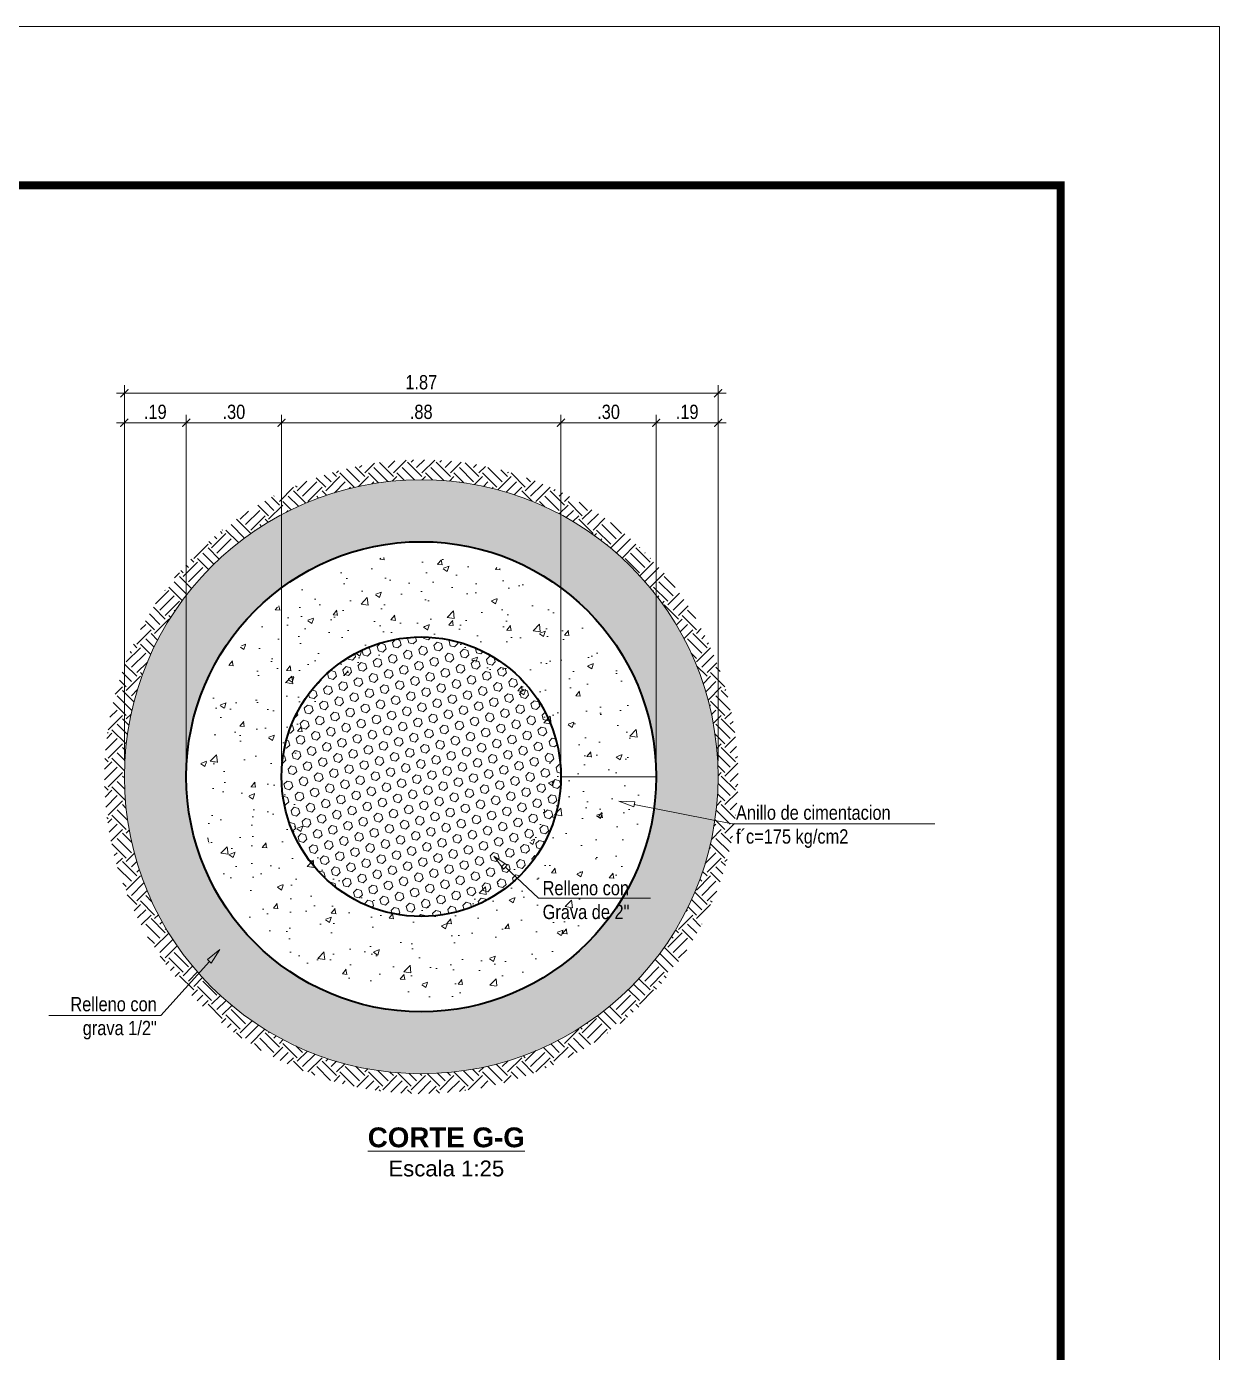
# Model space of a CAD drawing. Header units: metres. Extents: x 0 to 1935, y 0 to 1529.
# Drawn here: x 1924.866 to 1928.623, y 1469.409 to 1473.583 of the extents above; entities that cross this region are included whole.
import ezdxf
from ezdxf import colors
from ezdxf.entities.mleader import LeaderData, LeaderLine
from ezdxf.math import Vec2, Vec3

# ---------------------------------------------------------------- set-up
doc = ezdxf.new("R2010")
doc.units = ezdxf.units.M
doc.header["$LTSCALE"] = 0.005
for name, color, linetype, lineweight in [('-Achurado', 251, 'Continuous', 5), ('-Acotado', 251, 'Continuous', 5), ('-Corte', 7, 'Continuous', 35), ('-Cuadro', 7, 'Continuous', 20), ('-Terreno', 26, 'Continuous', 5), ('-Textos', 7, 'Continuous', 20), ('-Vista', 148, 'Continuous', 9)]:
    doc.layers.add(name, color=color, linetype=linetype, lineweight=lineweight)
doc.styles.add('-Arial Narrow', font='ARIALN.TTF')
doc.dimstyles.new('Esc 1_25', dxfattribs={"dimscale": 0.025, "dimtxt": 1.8, "dimasz": 1, "dimexe": 1, "dimexo": 2, "dimgap": 0.45, "dimtad": 2, "dimtih": 1, "dimtoh": 1, "dimzin": 4, "dimdsep": 46, "dimtxsty": '-Arial Narrow', "dimblk": 'ARCHTICK', "dimcen": 1, "dimdle": 1, "dimclrd": 256, "dimclre": 256, "dimclrt": 7, "dimadec": 0, "dimazin": 0, "dimtfac": 1, "dimtix": 1, "dimtmove": 1, "dimatfit": 2, "dimldrblk": 'ARCHTICK', "dimfxl": 1, "dimtolj": 2, "dimlwd": 5, "dimlwe": 0, "dimarcsym": 0})

# ---------------------------------------------------------------- blocks, each defined once
blk = doc.blocks.new('Hoja A2 1 en 1000')
at = {"layer": '-Cuadro', "color": 0}
blk.add_lwpolyline([(594, 0), (594, 420.04), (0, 420.04), (0, 0)], close=True, dxfattribs=at)
at = {"layer": '-Cuadro', "color": 0, "const_width": 1}
blk.add_lwpolyline([(20, 20), (574, 20), (574, 400.04), (20, 400.04)], close=True, dxfattribs=at)
blk = doc.blocks.new('_ClosedBlank')
at = {"color": 0, "linetype": 'ByBlock', "lineweight": -2}
for p, q in [((-1, 0.167), (0, 0)), ((-1, 0.167), (-1, -0.167)), ((0, 0), (-1, -0.167))]:
    blk.add_line(p, q, dxfattribs=at)
blk = doc.blocks.new('_ArchTick')
at = {"color": 0, "linetype": 'ByBlock', "const_width": 0.15}
blk.add_lwpolyline([(-0.5, -0.5), (0.5, 0.5)], dxfattribs=at)
blk = doc.blocks.new('*D563')
at = {"layer": '-Acotado', "lineweight": 0, "transparency": 16777216}
for p, q in [((1926.5494, 1471.2711), (1926.5494, 1472.3604)), ((1926.8494, 1471.2711), (1926.8494, 1472.3604))]:
    blk.add_line(p, q, dxfattribs=at)
at = {"layer": '-Acotado', "lineweight": 5, "transparency": 16777216}
blk.add_line((1926.5244, 1472.3354), (1926.8744, 1472.3354), dxfattribs=at)
at = {"layer": 'Defpoints', "color": 0, "transparency": 16777216}
for p in [(1926.8494, 1472.3354), (1926.5494, 1471.2211), (1926.8494, 1471.2211)]:
    blk.add_point(p, dxfattribs=at)
at = {"layer": '-Acotado', "lineweight": 5, "transparency": 16777216, "xscale": 0.025, "yscale": 0.025, "zscale": 0.025, "rotation": 180}
blk.add_blockref('_ArchTick', (1926.5494, 1472.3354), dxfattribs=at)
at = {"layer": '-Acotado', "lineweight": 5, "transparency": 16777216, "xscale": 0.025, "yscale": 0.025, "zscale": 0.025}
blk.add_blockref('_ArchTick', (1926.8494, 1472.3354), dxfattribs=at)
at = {"layer": '-Acotado', "color": 7, "transparency": 16777216, "insert": (1926.6994, 1472.3696), "char_height": 0.045, "attachment_point": 5, "style": '-Arial Narrow'}
blk.add_mtext('\\A2;.30', dxfattribs=at)
blk = doc.blocks.new('*D564')
at = {"layer": '-Acotado', "lineweight": 0, "transparency": 16777216}
for p, q in [((1925.3694, 1471.2711), (1925.3694, 1472.3604)), ((1925.6694, 1471.2711), (1925.6694, 1472.3604))]:
    blk.add_line(p, q, dxfattribs=at)
at = {"layer": '-Acotado', "lineweight": 5, "transparency": 16777216}
blk.add_line((1925.6944, 1472.3354), (1925.3444, 1472.3354), dxfattribs=at)
at = {"layer": 'Defpoints', "color": 0, "transparency": 16777216}
for p in [(1925.3694, 1472.3354), (1925.3694, 1471.2211), (1925.6694, 1471.2211)]:
    blk.add_point(p, dxfattribs=at)
at = {"layer": '-Acotado', "lineweight": 5, "transparency": 16777216, "xscale": 0.025, "yscale": 0.025, "zscale": 0.025, "rotation": 180}
blk.add_blockref('_ArchTick', (1925.3694, 1472.3354), dxfattribs=at)
at = {"layer": '-Acotado', "lineweight": 5, "transparency": 16777216, "xscale": 0.025, "yscale": 0.025, "zscale": 0.025}
blk.add_blockref('_ArchTick', (1925.6694, 1472.3354), dxfattribs=at)
at = {"layer": '-Acotado', "color": 7, "transparency": 16777216, "insert": (1925.5194, 1472.3696), "char_height": 0.045, "attachment_point": 5, "style": '-Arial Narrow'}
blk.add_mtext('\\A2;.30', dxfattribs=at)
blk = doc.blocks.new('*D568')
at = {"layer": '-Acotado', "lineweight": 0, "transparency": 16777216}
for p, q in [((1926.8494, 1471.2711), (1926.8494, 1472.3604)), ((1927.0443, 1471.2711), (1927.0443, 1472.3604))]:
    blk.add_line(p, q, dxfattribs=at)
at = {"layer": '-Acotado', "lineweight": 5, "transparency": 16777216}
blk.add_line((1926.8244, 1472.3354), (1927.0693, 1472.3354), dxfattribs=at)
at = {"layer": 'Defpoints', "color": 0, "transparency": 16777216}
for p in [(1927.0443, 1472.3354), (1926.8494, 1471.2211), (1927.0443, 1471.2211)]:
    blk.add_point(p, dxfattribs=at)
at = {"layer": '-Acotado', "lineweight": 5, "transparency": 16777216, "xscale": 0.025, "yscale": 0.025, "zscale": 0.025, "rotation": 180}
blk.add_blockref('_ArchTick', (1926.8494, 1472.3354), dxfattribs=at)
at = {"layer": '-Acotado', "lineweight": 5, "transparency": 16777216, "xscale": 0.025, "yscale": 0.025, "zscale": 0.025}
blk.add_blockref('_ArchTick', (1927.0443, 1472.3354), dxfattribs=at)
at = {"layer": '-Acotado', "color": 7, "transparency": 16777216, "insert": (1926.9469, 1472.3696), "char_height": 0.045, "attachment_point": 5, "style": '-Arial Narrow'}
blk.add_mtext('\\A2;.19', dxfattribs=at)
blk = doc.blocks.new('*D569')
at = {"layer": '-Acotado', "lineweight": 0, "transparency": 16777216}
for p, q in [((1925.1744, 1471.2711), (1925.1744, 1472.3604)), ((1925.3694, 1471.2711), (1925.3694, 1472.3604))]:
    blk.add_line(p, q, dxfattribs=at)
at = {"layer": '-Acotado', "lineweight": 5, "transparency": 16777216}
blk.add_line((1925.3944, 1472.3354), (1925.1494, 1472.3354), dxfattribs=at)
at = {"layer": 'Defpoints', "color": 0, "transparency": 16777216}
for p in [(1925.1744, 1472.3354), (1925.1744, 1471.2211), (1925.3694, 1471.2211)]:
    blk.add_point(p, dxfattribs=at)
at = {"layer": '-Acotado', "lineweight": 5, "transparency": 16777216, "xscale": 0.025, "yscale": 0.025, "zscale": 0.025, "rotation": 180}
blk.add_blockref('_ArchTick', (1925.1744, 1472.3354), dxfattribs=at)
at = {"layer": '-Acotado', "lineweight": 5, "transparency": 16777216, "xscale": 0.025, "yscale": 0.025, "zscale": 0.025}
blk.add_blockref('_ArchTick', (1925.3694, 1472.3354), dxfattribs=at)
at = {"layer": '-Acotado', "color": 7, "transparency": 16777216, "insert": (1925.2719, 1472.3696), "char_height": 0.045, "attachment_point": 5, "style": '-Arial Narrow'}
blk.add_mtext('\\A2;.19', dxfattribs=at)
blk = doc.blocks.new('*D550')
at = {"layer": '-Acotado', "lineweight": 0, "transparency": 16777216}
for p, q in [((1925.6694, 1471.2711), (1925.6694, 1472.3604)), ((1926.5494, 1471.2711), (1926.5494, 1472.3604))]:
    blk.add_line(p, q, dxfattribs=at)
at = {"layer": '-Acotado', "lineweight": 5, "transparency": 16777216}
blk.add_line((1925.6444, 1472.3354), (1926.5744, 1472.3354), dxfattribs=at)
at = {"layer": 'Defpoints', "color": 0, "transparency": 16777216}
for p in [(1926.5494, 1472.3354), (1925.6694, 1471.2211), (1926.5494, 1471.2211)]:
    blk.add_point(p, dxfattribs=at)
at = {"layer": '-Acotado', "lineweight": 5, "transparency": 16777216, "xscale": 0.025, "yscale": 0.025, "zscale": 0.025, "rotation": 180}
blk.add_blockref('_ArchTick', (1925.6694, 1472.3354), dxfattribs=at)
at = {"layer": '-Acotado', "lineweight": 5, "transparency": 16777216, "xscale": 0.025, "yscale": 0.025, "zscale": 0.025}
blk.add_blockref('_ArchTick', (1926.5494, 1472.3354), dxfattribs=at)
at = {"layer": '-Acotado', "color": 7, "transparency": 16777216, "insert": (1926.1094, 1472.3696), "char_height": 0.045, "attachment_point": 5, "style": '-Arial Narrow'}
blk.add_mtext('\\A2;.88', dxfattribs=at)
blk = doc.blocks.new('*D551')
at = {"layer": '-Acotado', "lineweight": 5, "transparency": 16777216}
blk.add_line((1925.1496, 1472.4286), (1927.0693, 1472.4286), dxfattribs=at)
at = {"layer": '-Acotado', "lineweight": 0, "transparency": 16777216}
for p, q in [((1925.1746, 1471.2899), (1925.1746, 1472.4536)), ((1927.0443, 1471.2711), (1927.0443, 1472.4536))]:
    blk.add_line(p, q, dxfattribs=at)
at = {"layer": 'Defpoints', "color": 0, "transparency": 16777216}
for p in [(1927.0443, 1472.4286), (1925.1746, 1471.2399), (1927.0443, 1471.2211)]:
    blk.add_point(p, dxfattribs=at)
at = {"layer": '-Acotado', "lineweight": 5, "transparency": 16777216, "xscale": 0.025, "yscale": 0.025, "zscale": 0.025, "rotation": 180}
blk.add_blockref('_ArchTick', (1925.1746, 1472.4286), dxfattribs=at)
at = {"layer": '-Acotado', "lineweight": 5, "transparency": 16777216, "xscale": 0.025, "yscale": 0.025, "zscale": 0.025}
blk.add_blockref('_ArchTick', (1927.0443, 1472.4286), dxfattribs=at)
at = {"layer": '-Acotado', "color": 7, "transparency": 16777216, "insert": (1926.1095, 1472.4628), "char_height": 0.045, "attachment_point": 5, "style": '-Arial Narrow'}
blk.add_mtext('\\A2;1.87', dxfattribs=at)

msp = doc.modelspace()

# ---------------------------------------------------------------- hatches: boundary and pattern name
at = {"layer": '-Achurado', "ltscale": 0.009}
h = msp.add_hatch(dxfattribs=at)
h.set_pattern_fill('HEX', color=256, scale=0.0025, angle=45)
h.set_pattern_definition([(45, (305.354964, -1.474167), (-0.00972141242, 0.00972141242), [0.0079375, -0.015875]), (165, (305.354964, -1.474167), (-0.00355828391, -0.013279696325), [0.0079375, -0.015875]), (105, (305.360576, -1.468554), (-0.013279696325, -0.00355828391), [0.0079375, -0.015875])])
edge = h.paths.add_edge_path(flags=17)
edge.add_arc((1926.10937, 1471.22113), 0.74, 0, 360)
edge = h.paths.add_edge_path()
edge.add_arc((1926.10937, 1471.22113), 0.93497, 0, 360)
at = {"layer": '-Achurado'}
h = msp.add_hatch(dxfattribs=at)
h.set_pattern_fill('AR-CONC', color=256, scale=0.001)
h.set_pattern_definition([(50, (305.35496, -1.75195), (0.182184669, -0.015939086), [0.01905, -0.20955]), (355, (305.35496, -1.75195), (-0.035243421, 0.191056845), [0.01524, -0.167640584]), (100.451445, (305.37015, -1.75328), (0.146941247, 0.175117752), [0.016190009, -0.178090245]), (46.1842, (305.35496, -1.70115), (0.27107904, -0.042042328), [0.028575, -0.314325]), (96.635558, (305.37755, -1.70466), (0.237404134, 0.247426125), [0.024285023, -0.267135608]), (351.184151, (305.35496, -1.70115), (0.237404134, 0.247426125), [0.022859967, -0.251459732]), (21, (305.38036, -1.71385), (0.151614391, -0.102265198), [0.01905, -0.20955]), (326, (305.38036, -1.71385), (0.061802028, 0.184187966), [0.01524, -0.16764]), (71.451445, (305.393, -1.72237), (0.213416419, 0.081922769), [0.016190009, -0.178089938]), (37.5, (305.354964, -1.75195), (0.0030886033, 0.0845550389), [0, -0.165608, 0, -0.17018, 0, -0.168275]), (7.5, (305.35496, -1.75195), (0.0668196625, 0.100180575), [0, -0.097028, 0, -0.161798, 0, -0.064135]), (327.5, (305.29832, -1.75195), (0.1355905952, -0.005728744), [0, -0.0635, 0, -0.19812, 0, -0.26289]), (317.5, (305.27292, -1.75195), (0.1481291814, 0.025426491), [0, -0.08255, 0, -0.131572, 0, -0.18669])])
h.paths.add_polyline_path([(1925.40937, 1471.22113, 1), (1926.80937, 1471.22113, 1)])
h.paths.add_polyline_path([(1926.50937, 1471.22113, -1), (1925.70937, 1471.22113, -1)], flags=16)
at = {"layer": '-Achurado', "ltscale": 0.009}
h = msp.add_hatch(dxfattribs=at)
h.set_pattern_fill('HEX', color=256, scale=0.0045, angle=45)
h.set_pattern_definition([(45, (305.354964, -1.751952), (-0.01749854235, 0.01749854235), [0.0142875, -0.028575]), (165, (305.354964, -1.751952), (-0.00640491103, -0.02390345339), [0.0142875, -0.028575]), (105, (305.365067, -1.74185), (-0.02390345339, -0.00640491103), [0.0142875, -0.028575])])
edge = h.paths.add_edge_path()
edge.add_arc((1926.10937, 1471.22113), 0.44, 0, 360)

# ---------------------------------------------------------------- linework, layer by layer
at = {"layer": '-Corte'}
for radius in [0.74, 0.44]:
    msp.add_circle((1926.10937, 1471.22113), radius, dxfattribs=at)
at = {"layer": '-Terreno', "linetype": 'Continuous'}
for p, q in [((1926.07791, 1472.21116), (1926.08548, 1472.21873)), ((1926.09475, 1472.19432), (1926.11939, 1472.21897)), ((1925.84218, 1472.16626), (1925.82948, 1472.17896)), ((1925.84218, 1472.17749), (1925.8492, 1472.18451)), ((1925.89831, 1472.13258), (1925.85341, 1472.17749)), ((1925.91515, 1472.14942), (1925.87376, 1472.19081)), ((1925.93198, 1472.16626), (1925.90118, 1472.19706)), ((1925.91515, 1472.19432), (1925.92211, 1472.20129)), ((1925.93198, 1472.17749), (1925.96267, 1472.20818)), ((1925.97439, 1472.14631), (1925.94321, 1472.17749)), ((1926.0042, 1472.15017), (1925.96005, 1472.19432)), ((1926.02179, 1472.16626), (1925.97775, 1472.2103)), ((1925.98811, 1472.21116), (1925.98864, 1472.21169)), ((1926.00495, 1472.19432), (1926.02617, 1472.21554)), ((1926.02179, 1472.17749), (1926.0622, 1472.2179)), ((1926.05593, 1472.15457), (1926.03301, 1472.17749)), ((1926.08831, 1472.15586), (1926.04985, 1472.19432)), ((1926.11159, 1472.16626), (1926.06669, 1472.21116)), ((1926.11159, 1472.17749), (1926.1522, 1472.2181)), ((1926.14487, 1472.15543), (1926.12281, 1472.17749)), ((1926.18059, 1472.15338), (1926.13965, 1472.19432)), ((1926.20139, 1472.16626), (1926.15649, 1472.21116)), ((1926.16772, 1472.21116), (1926.17351, 1472.21695)), ((1926.18455, 1472.19432), (1926.20469, 1472.21446)), ((1926.20139, 1472.17749), (1926.23499, 1472.21108)), ((1926.2437, 1472.1464), (1926.21262, 1472.17749)), ((1926.27436, 1472.14942), (1926.22945, 1472.19432)), ((1926.29119, 1472.16626), (1926.24813, 1472.20932)), ((1926.27436, 1472.19432), (1926.2837, 1472.20367)), ((1926.29119, 1472.17749), (1926.31195, 1472.19824)), ((1926.34732, 1472.13258), (1926.30242, 1472.17749)), ((1926.36416, 1472.14942), (1926.31926, 1472.19432)), ((1926.381, 1472.16626), (1926.3603, 1472.18695)), ((1926.381, 1472.17749), (1926.38399, 1472.18048)), ((1926.43712, 1472.13258), (1926.39222, 1472.17749)), ((1925.7187, 1472.13258), (1925.71395, 1472.13733)), ((1925.7187, 1472.12136), (1925.74903, 1472.15169)), ((1925.73554, 1472.10452), (1925.78044, 1472.14942)), ((1925.8085, 1472.13258), (1925.77852, 1472.16257)), ((1925.82534, 1472.14942), (1925.80371, 1472.17105)), ((1925.8085, 1472.12136), (1925.85341, 1472.16626)), ((1925.83609, 1472.11527), (1925.87024, 1472.14942)), ((1925.91197, 1472.13503), (1925.94321, 1472.16626)), ((1925.95367, 1472.14305), (1925.96005, 1472.14942)), ((1926.01842, 1472.15167), (1926.03301, 1472.16626)), ((1926.11265, 1472.15609), (1926.12281, 1472.16626)), ((1926.19822, 1472.15187), (1926.21262, 1472.16626)), ((1926.22851, 1472.14848), (1926.22945, 1472.14942)), ((1926.27709, 1472.14093), (1926.30242, 1472.16626)), ((1926.3052, 1472.13536), (1926.31926, 1472.14942)), ((1926.35045, 1472.12449), (1926.39222, 1472.16626)), ((1926.3767, 1472.11707), (1926.40906, 1472.14942)), ((1926.43712, 1472.12136), (1926.46808, 1472.15232)), ((1926.45396, 1472.14942), (1926.44113, 1472.16225)), ((1926.45396, 1472.10452), (1926.49213, 1472.14269)), ((1925.66258, 1472.07646), (1925.63824, 1472.1008)), ((1925.64574, 1472.10452), (1925.64627, 1472.10505)), ((1925.66258, 1472.08768), (1925.70748, 1472.13258)), ((1925.72274, 1472.07242), (1925.69064, 1472.10452)), ((1925.74616, 1472.08267), (1925.70748, 1472.12136)), ((1925.75238, 1472.08768), (1925.79728, 1472.13258)), ((1925.78641, 1472.09855), (1925.78044, 1472.10452)), ((1925.81132, 1472.10732), (1925.79728, 1472.12136)), ((1925.88271, 1472.12821), (1925.88708, 1472.13258)), ((1926.33258, 1472.12907), (1926.33609, 1472.13258)), ((1926.40233, 1472.10902), (1926.4259, 1472.13258)), ((1926.45898, 1472.08827), (1926.4259, 1472.12136)), ((1926.4708, 1472.08768), (1926.51567, 1472.13256)), ((1926.54376, 1472.05962), (1926.49886, 1472.10452)), ((1926.5606, 1472.07646), (1926.5157, 1472.12136)), ((1926.52693, 1472.12136), (1926.53109, 1472.12552)), ((1926.54376, 1472.10452), (1926.55382, 1472.11458)), ((1926.5606, 1472.08768), (1926.57607, 1472.10315)), ((1925.5391, 1472.03156), (1925.565, 1472.05745)), ((1925.55594, 1472.01472), (1925.60084, 1472.05962)), ((1925.6289, 1472.04278), (1925.59528, 1472.0764)), ((1925.64574, 1472.05962), (1925.61653, 1472.08882)), ((1925.6289, 1472.03156), (1925.6738, 1472.07646)), ((1925.69984, 1472.06164), (1925.6738, 1472.08768)), ((1925.68554, 1472.05452), (1925.69064, 1472.05962)), ((1926.49838, 1472.07133), (1926.48202, 1472.08768)), ((1926.5442, 1472.04883), (1926.57183, 1472.07646)), ((1926.56603, 1472.03699), (1926.58866, 1472.05962)), ((1926.61673, 1472.04278), (1926.57183, 1472.08768)), ((1926.63357, 1472.05962), (1926.60724, 1472.08594)), ((1926.61673, 1472.03156), (1926.64698, 1472.06181)), ((1925.55312, 1471.97263), (1925.51103, 1472.01472)), ((1925.57269, 1471.98673), (1925.52787, 1472.03156)), ((1925.57277, 1471.99788), (1925.61767, 1472.04278)), ((1925.60632, 1472.00924), (1925.60084, 1472.01472)), ((1925.62711, 1472.02212), (1925.61767, 1472.03156)), ((1926.58739, 1472.02466), (1926.6055, 1472.04278)), ((1926.6504, 1471.98666), (1926.6055, 1472.03156)), ((1926.63357, 1472.01472), (1926.66731, 1472.04846)), ((1926.6504, 1471.99788), (1926.68721, 1472.03469)), ((1926.72337, 1471.96982), (1926.67847, 1472.01472)), ((1926.74021, 1471.98666), (1926.70541, 1472.02145)), ((1925.44929, 1471.94175), (1925.4942, 1471.98666)), ((1925.46613, 1471.96982), (1925.45845, 1471.9775)), ((1925.46613, 1471.92492), (1925.51103, 1471.96982)), ((1925.48297, 1471.98666), (1925.47676, 1471.99287)), ((1925.48297, 1471.99788), (1925.48319, 1471.9981)), ((1925.53399, 1471.95809), (1925.4942, 1471.99788)), ((1925.58599, 1471.99589), (1925.584, 1471.99788)), ((1926.6552, 1471.98023), (1926.66163, 1471.98666)), ((1926.70653, 1471.95298), (1926.66163, 1471.99788)), ((1926.67457, 1471.96592), (1926.67847, 1471.96982)), ((1926.70653, 1471.94175), (1926.75055, 1471.98577)), ((1926.72407, 1471.92562), (1926.76827, 1471.96982)), ((1925.39317, 1471.90808), (1925.43807, 1471.95298)), ((1925.47337, 1471.90646), (1925.43807, 1471.94175)), ((1925.44929, 1471.95298), (1925.44056, 1471.96172)), ((1926.6935, 1471.95117), (1926.69531, 1471.95298)), ((1926.74184, 1471.90971), (1926.78511, 1471.95298)), ((1926.83001, 1471.89685), (1926.78511, 1471.94175)), ((1926.79633, 1471.94175), (1926.79795, 1471.94337)), ((1926.81317, 1471.92492), (1926.81499, 1471.92673)), ((1925.35949, 1471.85195), (1925.40439, 1471.89685)), ((1925.37633, 1471.88001), (1925.36765, 1471.88869)), ((1925.39317, 1471.89685), (1925.38381, 1471.90621)), ((1925.43929, 1471.87318), (1925.40439, 1471.90808)), ((1925.45612, 1471.89003), (1925.42123, 1471.92492)), ((1926.79633, 1471.86318), (1926.75143, 1471.90808)), ((1926.81317, 1471.88001), (1926.76827, 1471.92492)), ((1926.79797, 1471.85359), (1926.84123, 1471.89685)), ((1926.83001, 1471.90808), (1926.83163, 1471.9097)), ((1925.3324, 1471.84731), (1925.34827, 1471.86318)), ((1925.38632, 1471.8139), (1925.34827, 1471.85195)), ((1925.35949, 1471.86318), (1925.3519, 1471.87077)), ((1925.37633, 1471.83511), (1925.42123, 1471.88001)), ((1926.81387, 1471.83582), (1926.85807, 1471.88001)), ((1926.83001, 1471.81828), (1926.87402, 1471.86229)), ((1926.90969, 1471.81718), (1926.87491, 1471.85195)), ((1925.27304, 1471.7655), (1925.31459, 1471.80705)), ((1925.30337, 1471.80705), (1925.30235, 1471.80807)), ((1925.35685, 1471.77601), (1925.31459, 1471.81828)), ((1925.37137, 1471.79517), (1925.33143, 1471.83511)), ((1926.83942, 1471.80524), (1926.84123, 1471.80705)), ((1926.88614, 1471.77337), (1926.84123, 1471.81828)), ((1926.90297, 1471.79021), (1926.85807, 1471.83511)), ((1925.28653, 1471.74531), (1925.33143, 1471.79021)), ((1925.30337, 1471.72847), (1925.34827, 1471.77337)), ((1926.85417, 1471.78631), (1926.85807, 1471.79021)), ((1926.86848, 1471.76695), (1926.87491, 1471.77337)), ((1926.91981, 1471.71725), (1926.87491, 1471.76215)), ((1926.88614, 1471.76215), (1926.92294, 1471.79895)), ((1926.90297, 1471.74531), (1926.93671, 1471.77905)), ((1925.28653, 1471.70041), (1925.2532, 1471.73373)), ((1925.30337, 1471.71725), (1925.26603, 1471.75458)), ((1925.32034, 1471.72273), (1925.31459, 1471.72847)), ((1925.33365, 1471.74309), (1925.33143, 1471.74531)), ((1926.91981, 1471.72847), (1926.95006, 1471.75873)), ((1926.97594, 1471.68357), (1926.93104, 1471.72847)), ((1926.97418, 1471.71901), (1926.94787, 1471.74531)), ((1925.21356, 1471.63867), (1925.25846, 1471.68357)), ((1925.22545, 1471.68423), (1925.24163, 1471.70041)), ((1925.26969, 1471.68357), (1925.24081, 1471.71245)), ((1925.26969, 1471.67235), (1925.31459, 1471.71725)), ((1926.91292, 1471.69913), (1926.93104, 1471.71725)), ((1926.92524, 1471.67777), (1926.94787, 1471.70041)), ((1926.93708, 1471.65594), (1926.96471, 1471.68357)), ((1926.97594, 1471.67235), (1926.9914, 1471.68781)), ((1925.21356, 1471.62744), (1925.20282, 1471.63819)), ((1925.25734, 1471.60612), (1925.22479, 1471.63867)), ((1925.26808, 1471.62905), (1925.24163, 1471.65551)), ((1925.27933, 1471.65148), (1925.25846, 1471.67235)), ((1926.99278, 1471.61061), (1926.94787, 1471.65551)), ((1927.00961, 1471.62744), (1926.96471, 1471.67235)), ((1926.99278, 1471.65551), (1927.00282, 1471.66556)), ((1927.00961, 1471.63867), (1927.01377, 1471.64283)), ((1925.17989, 1471.58254), (1925.22479, 1471.62744)), ((1925.19672, 1471.61061), (1925.19245, 1471.61488)), ((1925.19672, 1471.56571), (1925.24163, 1471.61061)), ((1926.97594, 1471.59377), (1926.95957, 1471.61014)), ((1926.97594, 1471.58254), (1927.0208, 1471.62741)), ((1926.99278, 1471.56571), (1927.03094, 1471.60387)), ((1925.21356, 1471.53764), (1925.1763, 1471.57491)), ((1925.21356, 1471.54887), (1925.24696, 1471.58226)), ((1927.00961, 1471.53764), (1926.97651, 1471.57075)), ((1927.00961, 1471.54887), (1927.04056, 1471.57982)), ((1927.05049, 1471.55289), (1927.03768, 1471.56571)), ((1925.17989, 1471.50397), (1925.15887, 1471.52499)), ((1925.19672, 1471.5208), (1925.16731, 1471.55022)), ((1925.17989, 1471.49274), (1925.22479, 1471.53764)), ((1925.23131, 1471.54235), (1925.22479, 1471.54887)), ((1926.99726, 1471.51407), (1927.02084, 1471.53764)), ((1927.00531, 1471.48844), (1927.03768, 1471.5208)), ((1927.06574, 1471.50397), (1927.02084, 1471.54887)), ((1925.14599, 1471.4813), (1925.16866, 1471.50397)), ((1925.19672, 1471.431), (1925.15182, 1471.4759)), ((1925.20459, 1471.45681), (1925.16866, 1471.49274)), ((1925.19672, 1471.4759), (1925.21523, 1471.4944)), ((1927.01273, 1471.46218), (1927.05452, 1471.50397)), ((1927.08258, 1471.431), (1927.03768, 1471.4759)), ((1927.07519, 1471.47207), (1927.05452, 1471.49274)), ((1927.06574, 1471.49274), (1927.06873, 1471.49573)), ((1925.12921, 1471.40839), (1925.15182, 1471.431)), ((1925.17989, 1471.41416), (1925.13923, 1471.45482)), ((1927.01731, 1471.44431), (1927.02084, 1471.44784)), ((1927.06574, 1471.41416), (1927.02084, 1471.45907)), ((1927.02361, 1471.41693), (1927.03768, 1471.431)), ((1925.12376, 1471.36926), (1925.16866, 1471.41416)), ((1925.18389, 1471.35403), (1925.15182, 1471.3861)), ((1925.18853, 1471.38307), (1925.16866, 1471.40294)), ((1925.17989, 1471.40294), (1925.19547, 1471.41852)), ((1927.02918, 1471.38882), (1927.05452, 1471.41416)), ((1927.08258, 1471.3412), (1927.03768, 1471.3861)), ((1927.09756, 1471.35989), (1927.05452, 1471.40294)), ((1927.06574, 1471.40294), (1927.08648, 1471.42368)), ((1927.08258, 1471.3861), (1927.09191, 1471.39544)), ((1925.11881, 1471.34186), (1925.13499, 1471.35804)), ((1925.12376, 1471.35804), (1925.12127, 1471.36053)), ((1925.17989, 1471.32436), (1925.13499, 1471.36926)), ((1927.06574, 1471.32436), (1927.03464, 1471.35547)), ((1927.06574, 1471.31314), (1927.09932, 1471.34672)), ((1925.11496, 1471.30433), (1925.15182, 1471.3412)), ((1925.12376, 1471.27946), (1925.16866, 1471.32436)), ((1925.17806, 1471.30374), (1925.16866, 1471.31314)), ((1927.03672, 1471.34024), (1927.03768, 1471.3412)), ((1927.04011, 1471.30995), (1927.05452, 1471.32436)), ((1927.09942, 1471.26823), (1927.05452, 1471.31314)), ((1927.08258, 1471.2963), (1927.1027, 1471.31641)), ((1925.11177, 1471.24502), (1925.13499, 1471.26823)), ((1925.12376, 1471.26823), (1925.11315, 1471.27884)), ((1925.17459, 1471.23986), (1925.13499, 1471.27946)), ((1925.1758, 1471.27232), (1925.15182, 1471.2963)), ((1927.08258, 1471.2514), (1927.04162, 1471.29236)), ((1927.06574, 1471.22333), (1927.10634, 1471.26393)), ((1927.09942, 1471.27946), (1927.10519, 1471.28524)), ((1925.11153, 1471.2111), (1925.15182, 1471.2514)), ((1925.12376, 1471.18966), (1925.16866, 1471.23456)), ((1925.17441, 1471.21759), (1925.16866, 1471.22333)), ((1927.06574, 1471.23456), (1927.04366, 1471.25664)), ((1927.04433, 1471.22437), (1927.05452, 1471.23456)), ((1927.09942, 1471.17843), (1927.05452, 1471.22333)), ((1927.08258, 1471.2065), (1927.1072, 1471.23112)), ((1925.12376, 1471.17843), (1925.11196, 1471.19023)), ((1925.11354, 1471.15699), (1925.13499, 1471.17843)), ((1925.17732, 1471.14733), (1925.13499, 1471.18966)), ((1925.17517, 1471.18315), (1925.15182, 1471.2065)), ((1927.08258, 1471.16159), (1927.0441, 1471.20007)), ((1927.09942, 1471.18966), (1927.10697, 1471.19721)), ((1925.11604, 1471.12581), (1925.15182, 1471.16159)), ((1925.12376, 1471.09985), (1925.16866, 1471.14476)), ((1925.17961, 1471.12259), (1925.16866, 1471.13353)), ((1927.0399, 1471.13014), (1927.05452, 1471.14476)), ((1927.06574, 1471.14476), (1927.04281, 1471.16769)), ((1927.09854, 1471.08951), (1927.05452, 1471.13353)), ((1927.06574, 1471.13353), (1927.10614, 1471.17393)), ((1927.08258, 1471.11669), (1927.10378, 1471.13789)), ((1925.12376, 1471.08863), (1925.11979, 1471.0926)), ((1925.17989, 1471.05495), (1925.13499, 1471.09985)), ((1925.18451, 1471.08401), (1925.15182, 1471.11669)), ((1927.08258, 1471.07179), (1927.0384, 1471.11597)), ((1927.09942, 1471.09985), (1927.09992, 1471.10036)), ((1925.12213, 1471.07577), (1925.13499, 1471.08863)), ((1925.12683, 1471.0468), (1925.15182, 1471.07179)), ((1925.13226, 1471.01855), (1925.16866, 1471.05495)), ((1925.17989, 1471.04373), (1925.18957, 1471.05341)), ((1927.02325, 1471.02369), (1927.05452, 1471.05495)), ((1927.03127, 1471.06539), (1927.03768, 1471.07179)), ((1927.06574, 1471.05495), (1927.03454, 1471.08615)), ((1927.06574, 1471.04373), (1927.09641, 1471.07439)), ((1925.17989, 1470.96515), (1925.13499, 1471.01005)), ((1925.19672, 1470.98199), (1925.15182, 1471.02689)), ((1925.19741, 1471.01498), (1925.16866, 1471.04373)), ((1927.06574, 1470.96515), (1927.02084, 1471.01005)), ((1927.07904, 1470.98553), (1927.03768, 1471.02689)), ((1927.0853, 1471.01295), (1927.05452, 1471.04373)), ((1927.08258, 1471.02689), (1927.08952, 1471.03383)), ((1925.14283, 1470.97299), (1925.15182, 1470.98199)), ((1925.17989, 1470.95393), (1925.20601, 1470.98005)), ((1927.00349, 1470.9478), (1927.03768, 1470.98199)), ((1927.01643, 1470.99442), (1927.02084, 1470.99883)), ((1925.15001, 1470.9465), (1925.16866, 1470.96515)), ((1925.19672, 1470.89219), (1925.15316, 1470.93575)), ((1925.21356, 1470.90902), (1925.16866, 1470.95393)), ((1925.19672, 1470.93709), (1925.21343, 1470.9538)), ((1925.21356, 1470.92025), (1925.22148, 1470.92817)), ((1927.00961, 1470.92025), (1927.05452, 1470.96515)), ((1927.05929, 1470.91548), (1927.03768, 1470.93709)), ((1927.0672, 1470.94124), (1927.05452, 1470.95393)), ((1927.06574, 1470.95393), (1927.07273, 1470.96091)), ((1925.17989, 1470.87535), (1925.16955, 1470.88568)), ((1925.17989, 1470.86412), (1925.22479, 1470.90902)), ((1925.19672, 1470.84729), (1925.23622, 1470.88678)), ((1926.97594, 1470.86412), (1927.02084, 1470.90902)), ((1926.99278, 1470.89219), (1926.98679, 1470.89817)), ((1926.99278, 1470.84729), (1927.03768, 1470.89219)), ((1927.00961, 1470.90902), (1926.99556, 1470.92308)), ((1927.05081, 1470.89028), (1927.02084, 1470.92025)), ((1925.21356, 1470.81922), (1925.18325, 1470.84953)), ((1925.21356, 1470.83045), (1925.24583, 1470.86271)), ((1925.2612, 1470.82771), (1925.24163, 1470.84729)), ((1927.00961, 1470.81922), (1926.97091, 1470.85793)), ((1927.00961, 1470.83045), (1927.0399, 1470.86073)), ((1925.20497, 1470.79941), (1925.22479, 1470.81922)), ((1925.21592, 1470.77668), (1925.24163, 1470.80238)), ((1925.26969, 1470.78555), (1925.22479, 1470.83045)), ((1926.94272, 1470.79723), (1926.94787, 1470.80238)), ((1926.97594, 1470.78555), (1926.94988, 1470.81161)), ((1926.99278, 1470.80238), (1926.96065, 1470.83451)), ((1926.97594, 1470.77432), (1927.02084, 1470.81922)), ((1927.02557, 1470.82572), (1927.02084, 1470.83045)), ((1925.22734, 1470.75443), (1925.25846, 1470.78555)), ((1925.30337, 1470.72942), (1925.25846, 1470.77432)), ((1925.26969, 1470.77432), (1925.28167, 1470.7863)), ((1925.28653, 1470.75748), (1925.29351, 1470.76447)), ((1926.91981, 1470.74064), (1926.96471, 1470.78555)), ((1926.98903, 1470.75), (1926.96471, 1470.77432)), ((1926.99278, 1470.75748), (1926.99325, 1470.75795)), ((1925.28653, 1470.71258), (1925.24163, 1470.75748)), ((1925.26969, 1470.69574), (1925.24784, 1470.71759)), ((1925.26969, 1470.68452), (1925.31431, 1470.72914)), ((1925.30337, 1470.74064), (1925.30583, 1470.74311)), ((1926.88614, 1470.68452), (1926.93104, 1470.72942)), ((1926.90297, 1470.71258), (1926.89747, 1470.71808)), ((1926.91981, 1470.72942), (1926.91036, 1470.73887)), ((1926.96464, 1470.70704), (1926.93104, 1470.74064)), ((1926.97706, 1470.7283), (1926.94787, 1470.75748)), ((1925.28653, 1470.66768), (1925.32742, 1470.70857)), ((1925.30337, 1470.65084), (1925.34098, 1470.68845)), ((1926.91981, 1470.63962), (1926.87497, 1470.68446)), ((1926.88614, 1470.69574), (1926.88412, 1470.69776)), ((1926.90297, 1470.66768), (1926.94787, 1470.71258)), ((1926.91981, 1470.65084), (1926.94562, 1470.67665)), ((1925.30337, 1470.63962), (1925.28681, 1470.65617)), ((1925.30523, 1470.63025), (1925.31459, 1470.63962)), ((1925.35949, 1470.60594), (1925.31459, 1470.65084)), ((1925.37633, 1470.62278), (1925.33143, 1470.66768)), ((1926.88614, 1470.60594), (1926.84632, 1470.64575)), ((1926.90297, 1470.62278), (1926.86087, 1470.66488)), ((1925.3197, 1470.61105), (1925.33143, 1470.62278)), ((1925.33458, 1470.59226), (1925.34827, 1470.60594)), ((1925.39317, 1470.54981), (1925.34827, 1470.59472)), ((1925.35949, 1470.59472), (1925.3894, 1470.62463)), ((1925.37633, 1470.57788), (1925.40488, 1470.60643)), ((1926.81317, 1470.57788), (1926.85807, 1470.62278)), ((1926.83001, 1470.56104), (1926.87491, 1470.60594)), ((1926.88111, 1470.58852), (1926.87491, 1470.59472)), ((1926.88614, 1470.59472), (1926.88618, 1470.59476)), ((1925.38713, 1470.53255), (1925.40439, 1470.54981)), ((1925.39317, 1470.56104), (1925.42079, 1470.58866)), ((1925.44929, 1470.51614), (1925.40439, 1470.56104)), ((1925.46613, 1470.53298), (1925.42123, 1470.57788)), ((1926.79633, 1470.51614), (1926.76142, 1470.55106)), ((1926.81317, 1470.53298), (1926.77827, 1470.56788)), ((1926.83001, 1470.54981), (1926.79469, 1470.58513)), ((1926.79633, 1470.50491), (1926.84123, 1470.54981)), ((1926.84995, 1470.55232), (1926.84123, 1470.56104)), ((1926.86573, 1470.57022), (1926.85807, 1470.57788)), ((1925.40376, 1470.51551), (1925.42123, 1470.53298)), ((1925.4208, 1470.49887), (1925.43807, 1470.51614)), ((1925.44929, 1470.50491), (1925.47691, 1470.53253)), ((1925.46613, 1470.48807), (1925.49468, 1470.51662)), ((1926.72337, 1470.48807), (1926.76827, 1470.53298)), ((1926.74021, 1470.47124), (1926.78511, 1470.51614)), ((1925.48297, 1470.46001), (1925.43807, 1470.50491)), ((1925.48297, 1470.47124), (1925.51288, 1470.50115)), ((1925.5391, 1470.42634), (1925.4942, 1470.47124)), ((1925.55594, 1470.44317), (1925.51103, 1470.48807)), ((1926.70653, 1470.42634), (1926.66425, 1470.46862)), ((1926.72337, 1470.44317), (1926.68341, 1470.48313)), ((1926.74021, 1470.46001), (1926.70213, 1470.49808)), ((1926.759, 1470.46367), (1926.75143, 1470.47124)), ((1926.77693, 1470.47942), (1926.76827, 1470.48807)), ((1926.79445, 1470.49557), (1926.78511, 1470.50491)), ((1925.48051, 1470.44633), (1925.4942, 1470.46001)), ((1925.49931, 1470.43145), (1925.51103, 1470.44317)), ((1925.51851, 1470.41698), (1925.52787, 1470.42634)), ((1925.5391, 1470.41511), (1925.57671, 1470.45273)), ((1925.55594, 1470.39827), (1925.59683, 1470.43917)), ((1925.57277, 1470.38143), (1925.6174, 1470.42606)), ((1926.5606, 1470.38143), (1926.6055, 1470.42634)), ((1926.61673, 1470.42634), (1926.61096, 1470.4321)), ((1926.61673, 1470.41511), (1926.66163, 1470.46001)), ((1926.63357, 1470.44317), (1926.63132, 1470.44542)), ((1926.63357, 1470.39827), (1926.67847, 1470.44317)), ((1926.65385, 1470.38488), (1926.69531, 1470.42634)), ((1926.73574, 1470.44432), (1926.75143, 1470.46001)), ((1925.5444, 1470.39858), (1925.52787, 1470.41511)), ((1925.64574, 1470.35337), (1925.60084, 1470.39827)), ((1925.66258, 1470.37021), (1925.61767, 1470.41511)), ((1925.6289, 1470.41511), (1925.63137, 1470.41758)), ((1925.64574, 1470.39827), (1925.65273, 1470.40526)), ((1925.66258, 1470.38143), (1925.67456, 1470.39342)), ((1926.5606, 1470.37021), (1926.53972, 1470.39109)), ((1926.62197, 1470.36497), (1926.58866, 1470.39827)), ((1926.64282, 1470.3778), (1926.6055, 1470.41511)), ((1926.6963, 1470.41411), (1926.69531, 1470.41511)), ((1925.60582, 1470.35961), (1925.584, 1470.38143)), ((1925.64269, 1470.3391), (1925.6738, 1470.37021)), ((1925.66494, 1470.32767), (1925.69064, 1470.35337)), ((1925.7187, 1470.33653), (1925.6738, 1470.38143)), ((1925.73554, 1470.35337), (1925.71595, 1470.37296)), ((1925.7187, 1470.32531), (1925.75097, 1470.35758)), ((1925.73554, 1470.30847), (1925.77505, 1470.34798)), ((1926.43712, 1470.33653), (1926.43058, 1470.34307)), ((1926.43712, 1470.32531), (1926.47056, 1470.35875)), ((1926.45396, 1470.30847), (1926.49886, 1470.35337)), ((1926.52693, 1470.33653), (1926.49436, 1470.3691)), ((1926.54376, 1470.35337), (1926.51729, 1470.37984)), ((1926.52693, 1470.32531), (1926.57183, 1470.37021)), ((1926.60068, 1470.35258), (1926.57183, 1470.38143)), ((1926.57254, 1470.33725), (1926.58866, 1470.35337)), ((1925.68767, 1470.31673), (1925.70748, 1470.33653)), ((1925.73777, 1470.29501), (1925.70748, 1470.32531)), ((1925.75238, 1470.29163), (1925.79728, 1470.33653)), ((1925.82399, 1470.26492), (1925.78044, 1470.30847)), ((1925.84218, 1470.28041), (1925.79728, 1470.32531)), ((1925.8085, 1470.32531), (1925.81643, 1470.33324)), ((1925.82534, 1470.30847), (1925.84206, 1470.32519)), ((1925.84218, 1470.29163), (1925.86832, 1470.31777)), ((1925.91515, 1470.26357), (1925.87024, 1470.30847)), ((1925.93198, 1470.28041), (1925.90322, 1470.30917)), ((1925.93198, 1470.29163), (1925.94168, 1470.30132)), ((1926.29119, 1470.28041), (1926.27131, 1470.30029)), ((1926.29119, 1470.29163), (1926.30681, 1470.30725)), ((1926.36416, 1470.26357), (1926.31926, 1470.30847)), ((1926.381, 1470.28041), (1926.34505, 1470.31635)), ((1926.36416, 1470.30847), (1926.3827, 1470.32701)), ((1926.381, 1470.29163), (1926.4259, 1470.33653)), ((1926.43846, 1470.27907), (1926.40906, 1470.30847)), ((1926.46314, 1470.28806), (1926.4259, 1470.32531)), ((1926.4708, 1470.29163), (1926.5157, 1470.33653)), ((1926.50312, 1470.30421), (1926.49886, 1470.30847)), ((1926.52643, 1470.31458), (1926.5157, 1470.32531)), ((1925.77392, 1470.28132), (1925.7636, 1470.29163)), ((1925.83477, 1470.26177), (1925.85341, 1470.28041)), ((1925.89831, 1470.24673), (1925.85341, 1470.29163)), ((1925.86126, 1470.25458), (1925.87024, 1470.26357)), ((1925.90682, 1470.24402), (1925.94321, 1470.28041)), ((1925.93506, 1470.23859), (1925.96005, 1470.26357)), ((1925.98811, 1470.24673), (1925.94321, 1470.29163)), ((1926.00495, 1470.26357), (1925.97224, 1470.29627)), ((1925.98811, 1470.23551), (1926.03301, 1470.28041)), ((1926.02179, 1470.28041), (1926.01082, 1470.29137)), ((1926.01409, 1470.2278), (1926.04985, 1470.26357)), ((1926.07791, 1470.24673), (1926.03556, 1470.28908)), ((1926.09475, 1470.26357), (1926.07138, 1470.28693)), ((1926.07791, 1470.23551), (1926.12281, 1470.28041)), ((1926.09938, 1470.22329), (1926.13965, 1470.26357)), ((1926.11159, 1470.28041), (1926.10583, 1470.28617)), ((1926.16772, 1470.24673), (1926.1281, 1470.28635)), ((1926.18455, 1470.26357), (1926.16056, 1470.28756)), ((1926.16772, 1470.23551), (1926.21262, 1470.28041)), ((1926.20139, 1470.28041), (1926.19198, 1470.28982)), ((1926.19261, 1470.22672), (1926.22945, 1470.26357)), ((1926.25752, 1470.24673), (1926.21262, 1470.29163)), ((1926.27436, 1470.26357), (1926.24227, 1470.29566)), ((1926.25752, 1470.23551), (1926.30242, 1470.28041)), ((1926.29667, 1470.24098), (1926.31926, 1470.26357)), ((1926.34306, 1470.25099), (1926.30242, 1470.29163)), ((1926.36959, 1470.25777), (1926.39222, 1470.28041)), ((1926.41322, 1470.27063), (1926.39222, 1470.29163)), ((1925.96404, 1470.23388), (1925.97688, 1470.24673)), ((1925.98083, 1470.23156), (1925.97688, 1470.23551)), ((1926.04526, 1470.22531), (1926.06669, 1470.24673)), ((1926.07847, 1470.22372), (1926.06669, 1470.23551)), ((1926.13329, 1470.22353), (1926.15649, 1470.24673)), ((1926.16708, 1470.22492), (1926.15649, 1470.23551)), ((1926.23014, 1470.23058), (1926.24629, 1470.24673)), ((1926.24877, 1470.23303), (1926.24629, 1470.23551))]:
    msp.add_line(p, q, dxfattribs=at)
at = {"layer": '-Terreno'}
msp.add_circle((1926.10937, 1471.22113), 0.93497, dxfattribs=at)
at = {"layer": '-Vista'}
msp.add_lwpolyline([(1926.54937, 1471.22113), (1926.84937, 1471.22113)], dxfattribs=at)
msp.add_circle((1926.10937, 1471.22113), 0.44, dxfattribs=at)

# ---------------------------------------------------------------- block references
at = {"xscale": 0.025, "yscale": 0.025, "zscale": 0.025}
msp.add_blockref('Hoja A2 1 en 1000', (1913.77345, 1463.08193), dxfattribs=at)

# ---------------------------------------------------------------- texts
at = {"layer": '-Textos', "insert": (1926.18839, 1470.03958), "char_height": 0.09375, "attachment_point": 5, "style": '-Arial Narrow'}
msp.add_mtext('{\\fArial|b1|i0|c0|p34;\\H0.66667x;\\LCORTE G-G\\P\\fArial|b0|i0|c0|p34;\\H0.8x;\\lEscala 1:25}', dxfattribs=at)

# ---------------------------------------------------------------- dimensions: what is measured, and where the dimension line sits
at = {"layer": '-Acotado'}
for base, p1, p2, picture, middle in [((1927.04434, 1472.42859), (1925.17459, 1471.23986), (1927.04434, 1471.22113), '*D551', (1926.10946, 1472.46281)), ((1925.1744, 1472.33536), (1925.36937, 1471.22113), (1925.1744, 1471.22113), '*D569', (1925.27188, 1472.36959)), ((1925.36937, 1472.33536), (1925.66937, 1471.22113), (1925.36937, 1471.22113), '*D564', (1925.51937, 1472.36959)), ((1926.54937, 1472.33536), (1925.66937, 1471.22113), (1926.54937, 1471.22113), '*D550', (1926.10937, 1472.36959)), ((1926.84937, 1472.33536), (1926.54937, 1471.22113), (1926.84937, 1471.22113), '*D563', (1926.69937, 1472.36959)), ((1927.04434, 1472.33536), (1926.84937, 1471.22113), (1927.04434, 1471.22113), '*D568', (1926.94685, 1472.36959))]:
    dim = msp.add_linear_dim(base=base, p1=p1, p2=p2, dimstyle='Esc 1_25', dxfattribs=at)
    dim.commit()
    dim.dimension.update_dxf_attribs({"geometry": picture, "text_midpoint": middle})

# ---------------------------------------------------------------- leaders
ml = msp.add_multileader_mtext('Standard', dxfattribs=at)
ml.set_content('Anillo de cimentacion\\Pf´c=175 kg/cm2', color=7, style='-Arial Narrow')
ml.set_leader_properties(color=7, linetype='ByLayer', lineweight=0)
ml.set_arrow_properties(name='CLOSEDBLANK')
ml.build(insert=Vec2(0, 0))
ml.multileader.update_dxf_attribs({"has_dogleg": 0, "text_left_attachment_type": 6, "text_right_attachment_type": 6, "dogleg_length": 0, "arrow_head_size": 0.05, "scale": 0.025})
ctx = ml.context
ctx.base_point, ctx.scale, ctx.char_height, ctx.arrow_head_size, ctx.landing_gap_size, ctx.plane_origin = Vec3(1927.08825, 1471.07238), 0.025, 0.045, 0.05, 0.0125, Vec3(1926.88514, 1472.15846)
ctx.left_attachment, ctx.right_attachment = 6, 6
notes = []
notes.append((ctx, [(0, (1, 1, 0), (1927.08825, 1471.07238), (1, 0), 0, [(0, [(1926.73131, 1471.14401)], 0, [])])]))
ctx.mtext.insert, ctx.mtext.flow_direction = Vec3(1927.10075, 1471.13061), 5
ml = msp.add_multileader_mtext('Standard', dxfattribs=at)
ml.set_content('Relleno con\\PGrava de 2"', color=7, style='-Arial Narrow')
ml.set_leader_properties(color=7, linetype='ByLayer', lineweight=0)
ml.set_arrow_properties(name='CLOSEDBLANK')
ml.build(insert=Vec2(0, 0))
ml.multileader.update_dxf_attribs({"has_dogleg": 0, "text_left_attachment_type": 6, "text_right_attachment_type": 6, "dogleg_length": 0, "arrow_head_size": 0.05, "scale": 0.025})
ctx = ml.context
ctx.base_point, ctx.scale, ctx.char_height, ctx.arrow_head_size, ctx.landing_gap_size, ctx.plane_origin = Vec3(1926.47922, 1470.839), 0.025, 0.045, 0.05, 0.0125, Vec3(1926.32217, 1471.8389)
ctx.left_attachment, ctx.right_attachment = 6, 6
notes.append((ctx, [(0, (1, 1, 0), (1926.47922, 1470.839), (1, 0), 0, [(0, [(1926.33776, 1470.97072)], 0, [])])]))
ctx.mtext.insert, ctx.mtext.flow_direction = Vec3(1926.49172, 1470.893), 5
ml = msp.add_multileader_mtext('Standard', dxfattribs=at)
ml.set_content('Relleno con\\Pgrava 1/2"', color=7, style='-Arial Narrow')
ml.set_leader_properties(color=7, linetype='ByLayer', lineweight=0)
ml.set_arrow_properties(name='CLOSEDBLANK')
ml.build(insert=Vec2(0, 0))
ml.multileader.update_dxf_attribs({"has_dogleg": 0, "text_left_attachment_type": 6, "text_right_attachment_type": 6, "dogleg_length": 0, "arrow_head_size": 0.05, "scale": 0.025})
ctx = ml.context
ctx.base_point, ctx.scale, ctx.char_height, ctx.arrow_head_size, ctx.landing_gap_size, ctx.plane_origin = Vec3(1924.99947, 1470.46937), 0.025, 0.045, 0.05, 0.0125, Vec3(1924.81987, 1470.32294)
ctx.left_attachment, ctx.right_attachment, ctx.text_align_type = 6, 6, 2
notes.append((ctx, [(1, (1, 1, 0), (1925.28913, 1470.46937), (-1, 0), 0, [(0, [(1925.47551, 1470.67692)], 0, [])])]))
ctx.mtext.insert, ctx.mtext.alignment, ctx.mtext.flow_direction = Vec3(1925.27663, 1470.5276), 3, 5
for ctx, leaders in notes:
    for number, flags, end, landing, length, lines in leaders:
        leader = LeaderData()
        leader.index, (leader.has_last_leader_line, leader.has_dogleg_vector, leader.attachment_direction) = number, flags
        leader.last_leader_point, leader.dogleg_vector, leader.dogleg_length = Vec3(end), Vec3(landing), length
        for number, points, colour, breaks in lines:
            line = LeaderLine()
            line.index, line.vertices, line.color, line.breaks = number, Vec3.list(points), colors.encode_raw_color(colour), breaks
            leader.lines.append(line)
        ctx.leaders.append(leader)

doc.saveas('drawing.dxf')
